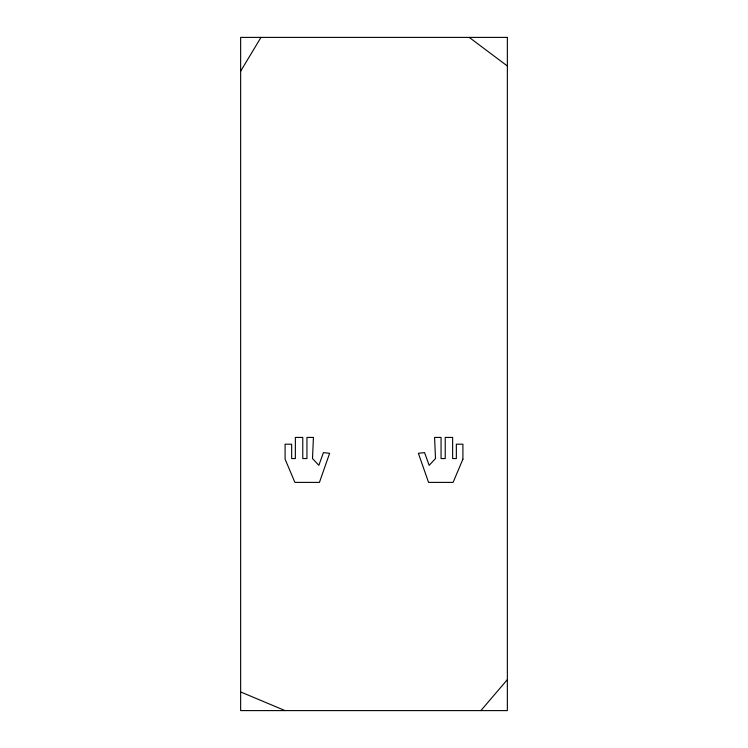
<?xml version="1.0" encoding="UTF-8"?>
<svg xmlns="http://www.w3.org/2000/svg" width="748" height="748" viewBox="0 0 748 748"><rect width="100%" height="100%" fill="white"/><g stroke="black" fill="none" stroke-linecap="round" stroke-linejoin="round"><path stroke-width="1.12" d="M240.641 71.191L260.977 37.4M480.88 710.6L507.359 679.633M240.641 691.947L285.091 710.6M469.239 37.4L507.359 66.002M313.421 437.421L312.496 458.561L318.854 465.331L323.435 452.605L329.625 453.297L319.443 482.395L294.899 482.395L285.091 459.141L285.091 444.2L291.655 444.2L291.655 458.561L295.366 458.561L295.366 437.421L302.772 437.421L302.772 458.561L306.942 458.561L306.942 437.421L313.421 437.421M462.909 459.141L453.101 482.395L428.557 482.395L418.375 453.297L424.565 452.605L429.146 465.331L435.504 458.561L434.579 437.421L441.058 437.421L441.058 458.561L445.228 458.561L445.228 437.421L452.634 437.421L452.634 458.561L456.345 458.561L456.345 444.2L462.909 444.2L462.909 459.141M507.359 37.4L240.641 37.4L240.641 710.6L507.359 710.6L507.359 37.4"/></g></svg>
